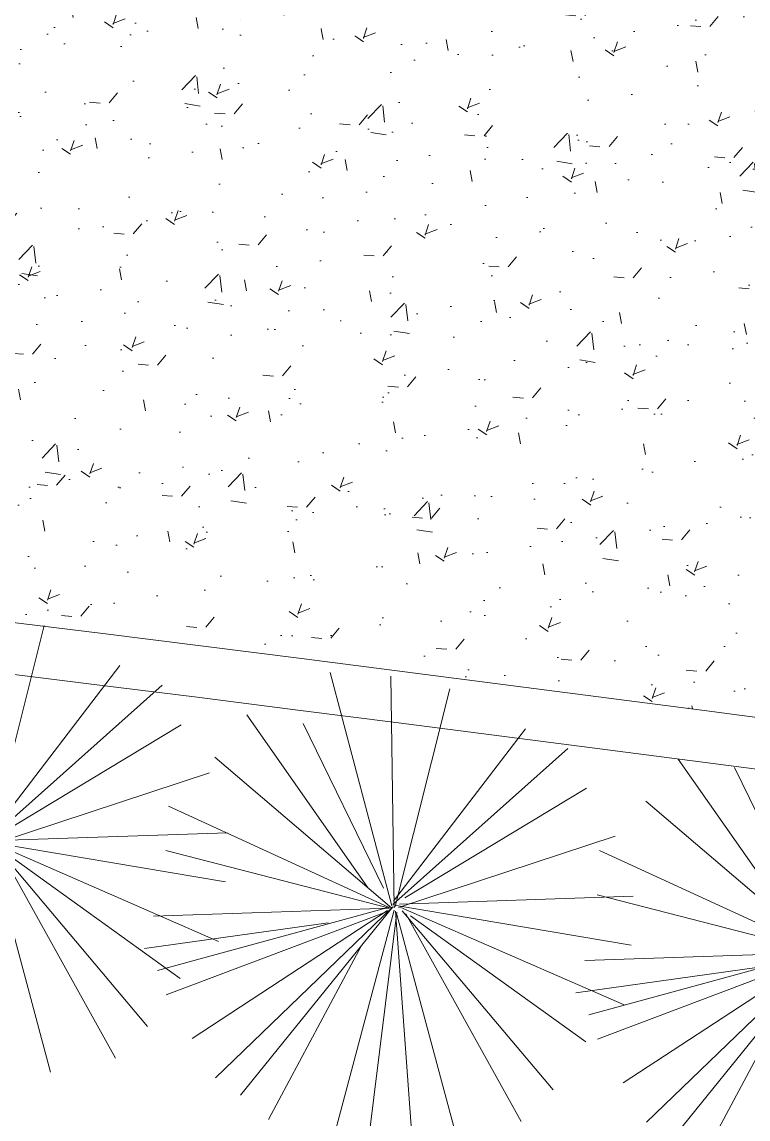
# Model space of a CAD drawing. Header units: metres. Extents: x 12093 to 20303, y 514 to 1412.
# Drawn here: x 19680.415 to 19682.532, y 706.452 to 709.65 of the extents above; entities that cross this region are included whole.
import ezdxf

# ---------------------------------------------------------------- set-up
doc = ezdxf.new("R2010")
doc.units = ezdxf.units.M
doc.layers.get('0').update_dxf_attribs({"lineweight": 13})
for name, color, linetype, lineweight in [('AMBI-GRASS', 104, 'Continuous', 20), ('grass', 64, 'Continuous', 13), ('MANZANAS-ORIGINALES', 147, 'Continuous', 9)]:
    doc.layers.add(name, color=color, linetype=linetype, lineweight=lineweight)
pattern_1 = [(50, (0, 0), (0.364369338, -0.031878171), [0.0381, -0.4191]), (355, (0, 0), (-0.070485652, 0.382113286), [0.03048, -0.33528]), (100.451, (0.03036, -0.00266), (0.2938850033, 0.3502333756), [0.03238, -0.35618]), (46.1842, (0, 0.1016), (0.542158082, -0.084084656), [0.05715, -0.62865]), (96.6356, (0.0452, 0.0946), (0.474808469, 0.494851112), [0.04857, -0.53427]), (351.184, (0, 0.1016), (0.474809212, 0.494850236), [0.04572, -0.50292]), (21, (0.0508, 0.0762), (0.3032297597, -0.204531037), [0.0381, -0.4191]), (326, (0.0508, 0.0762), (0.123604057, 0.368375932), [0.03048, -0.33528]), (71.4514, (0.07607, 0.05916), (0.4268329815, 0.1638457154), [0.03238, -0.35618]), (37.5, (0, 0), (0.0061772065, 0.16911007775), [0, -0.331216, 0, -0.34036, 0, -0.33655]), (7.5, (0, 0), (0.133639325, 0.2003611496), [0, -0.194056, 0, -0.323596, 0, -0.12827]), (327.5, (-0.11328, 0), (0.2711811903, -0.011457488), [0, -0.127, 0, -0.39624, 0, -0.52578]), (317.5, (-0.16408, 0), (0.2962583628, 0.050852982), [0, -0.1651, 0, -0.263144, 0, -0.37338])]

# ---------------------------------------------------------------- blocks, each defined once
blk = doc.blocks.new('Arbust11')
for p, q in [((0.0378, 0.4871), (-0.0937, 0.9403)), ((0.0408, 0.5449), (0.1405, 0.941)), ((0.0408, 0.4825), (0.0377, 0.9348)), ((-0.1618, 0.888), (0.0377, 0.4856)), ((0.0439, 0.4856), (0.3088, 0.8724)), ((0.0595, 0.5199), (0.1997, 0.8474)), ((0.0377, 0.4856), (-0.274, 0.8225)), ((-0.0621, 0.5573), (-0.3332, 0.7944)), ((0.0439, 0.4794), (0.3805, 0.7788)), ((-0.3488, 0.7476), (0.0408, 0.4856)), ((0.0283, 0.4856), (-0.3738, 0.7039)), ((0.047, 0.4794), (0.4366, 0.6759)), ((0.0314, 0.4856), (-0.4049, 0.6104)), ((-0.433, 0.5262), (0.0439, 0.4825)), ((0.0533, 0.4887), (0.474, 0.5137)), ((0.0439, 0.4825), (-0.4267, 0.4669)), ((-0.0527, 0.4794), (-0.4267, 0.3952)), ((0.0408, 0.4762), (-0.3893, 0.2673)), ((0.0408, 0.47), (-0.3364, 0.2174)), ((0.0408, 0.4731), (-0.274, 0.1581)), ((0.047, 0.4856), (0.499, 0.4263)), ((0.0501, 0.4794), (0.2901, 0.0832)), ((0.0501, 0.4731), (0.4304, 0.2454)), ((0.0533, 0.47), (0.1935, 0.0177)), ((0.0564, 0.4762), (0.3649, 0.1425)), ((0.072, 0.4762), (0.4647, 0.3484)), ((0.0377, 0.4669), (-0.2117, 0.0988)), ((0.0501, 0.4544), (-0.1088, 0.0209)), ((0.0501, 0.4638), (-0.0215, 0.0146)), ((0.0533, 0.4451), (0.0907, 0.0271))]:
    blk.add_line(p, q)

msp = doc.modelspace()

# ---------------------------------------------------------------- hatches: boundary and pattern name
at = {"layer": 'grass'}
h = msp.add_hatch(dxfattribs=at)
h.set_pattern_fill('AR-CONC', color=256, scale=0.002, style=0)
h.set_pattern_definition(pattern_1)
h.paths.add_polyline_path([(19679.7921, 711.5092), (19679.6481, 709.8232, -0.001262), (19681.1725, 709.6334), (19681.1093, 711.3474, 0.001079)])
h = msp.add_hatch(dxfattribs=at)
h.set_pattern_fill('AR-CONC', color=256, scale=0.002, style=0)
h.set_pattern_definition(pattern_1)
h.paths.add_polyline_path([(19682.6364, 710.4438), (19682.6964, 710.4784), (19682.7135, 710.5042), (19682.7425, 710.537), (19682.772, 710.5291), (19682.7717, 710.552), (19682.7701, 710.5534), (19682.7473, 710.5684), (19682.7274, 710.6272), (19682.7546, 710.6288), (19682.7706, 710.6123), (19682.7703, 710.6317, 0.00136), (19681.128, 710.8417), (19681.1725, 709.6334, -0.001188), (19682.6062, 709.4478), (19682.5873, 709.5036), (19682.5956, 709.5723), (19682.6127, 709.5982), (19682.6468, 709.6499), (19682.6657, 709.6448), (19682.7257, 709.6795), (19682.7806, 709.6952), (19682.7861, 709.6983), (19682.7841, 709.8154), (19682.7681, 709.7999), (19682.7423, 709.817), (19682.7026, 709.8581), (19682.6578, 709.8802), (19682.6043, 709.9453), (19682.6227, 710.0519), (19682.6102, 710.1567), (19682.6185, 710.2254), (19682.6281, 710.375)])
h = msp.add_hatch(dxfattribs=at)
h.set_pattern_fill('AR-CONC', color=256, scale=0.002, style=0)
h.set_pattern_definition(pattern_1)
h.paths.add_polyline_path([(19679.6481, 709.8232), (19679.4932, 708.0097, -0.001446), (19681.2403, 707.7931), (19681.1725, 709.6334, 0.001262)])
h = msp.add_hatch(dxfattribs=at)
h.set_pattern_fill('AR-CONC', color=256, scale=0.002, style=0)
h.set_pattern_definition(pattern_1)
h.paths.add_polyline_path([(19682.7986, 708.9569), (19682.7499, 708.981), (19682.7255, 709.0232), (19682.7616, 709.0581), (19682.7655, 709.0603), (19682.7106, 709.2068), (19682.6326, 709.3697), (19682.6062, 709.4478, 0.001188), (19681.1725, 709.6334), (19681.2403, 707.7931, -0.00131), (19682.8218, 707.5882)])

# ---------------------------------------------------------------- linework, layer by layer
at = {"layer": 'MANZANAS-ORIGINALES'}
for centre, radius, start, end in [((19642.9403, 405.9341), 304.279, 76.754672, 83.883439), ((19642.9585, 406.0744), 303.9876, 76.751542, 83.884028)]:
    msp.add_arc(centre, radius, start, end, dxfattribs=at)

# ---------------------------------------------------------------- block references
at = {"layer": 'AMBI-GRASS', "ltscale": 0.05, "xscale": 1.499999999998325, "yscale": 1.499999999998325, "zscale": 1.499999999998325, "rotation": 49.16166176348414}
for p in [(19680.8183, 706.7325), (19682.0008, 706.5479), (19683.258, 706.4189)]:
    msp.add_blockref('Arbust11', p, dxfattribs=at)

doc.saveas('drawing.dxf')
